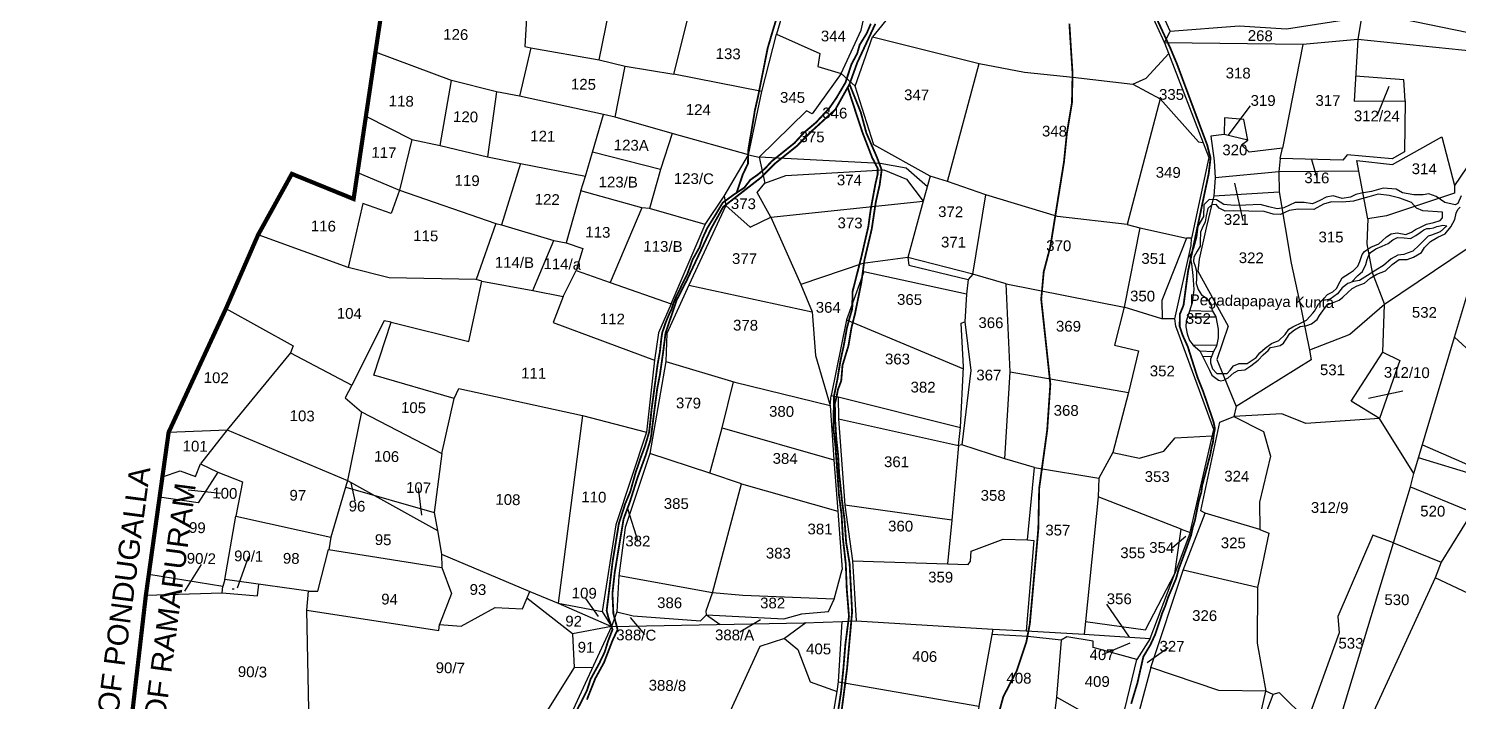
# Model space of a CAD drawing. Header units: millimetres. Extents: x 357738 to 363635, y 1840548 to 1846702.
# Drawn here: x 359094 to 361475, y 1843385 to 1844505 of the extents above; entities that cross this region are included whole.
import ezdxf
from ezdxf.enums import TextEntityAlignment as Align

# ---------------------------------------------------------------- set-up
doc = ezdxf.new("R2010")
doc.units = ezdxf.units.MM
for name, color, linetype in [('BND', 6, 'Continuous'), ('Plot', 7, 'Continuous'), ('ROADS', 50, 'Continuous'), ('STREAM', 4, 'Continuous'), ('TEXT', 7, 'Continuous')]:
    doc.layers.add(name, color=color, linetype=linetype)
doc.styles.get("Standard").update_dxf_attribs({"font": 'arial.ttf'})

msp = doc.modelspace()

# ---------------------------------------------------------------- linework, layer by layer
at = {"layer": 'BND', "lineweight": 30, "const_width": 7}
msp.add_lwpolyline([(359697.4, 1844636.6), (359671.7, 1844466.2), (359635.3, 1844221.6), (359532.5, 1844263.4), (359476.2, 1844161.7), (359422.7, 1844039), (359327.3, 1843832.9), (359289.4, 1843561.5), (359249, 1843211.7), (358871.4, 1843229.3), (358828.6, 1842994.1), (358798.6, 1842992.1), (358682.5, 1842774.9), (358641.4, 1842775.5), (358604.6, 1842711.1), (358484.5, 1842636.9), (358450.2, 1842549.9), (358410.7, 1842465.3), (358143.9, 1842516.6), (358116, 1842350), (358145.3, 1842348.3), (358122, 1842134.2), (358015.7, 1842154.7), (357864.8, 1841874.7)], dxfattribs=at)
at = {"layer": 'Plot'}
for points in [[(360994.8, 1844500.9), (360891.9, 1844729.5)], [(359923.2, 1844594.5), (359926.1, 1844570.5), (359920.6, 1844475.6), (359930.6, 1844473.4), (360044, 1844453.4), (360083.4, 1844646.9)], [(360044, 1844453.4), (360087.7, 1844442.8), (360168.8, 1844429.7), (360201, 1844558.4), (360212.3, 1844616.8)], [(360921.5, 1844620.9), (360985.8, 1844481.8)], [(360447.3, 1844430.4), (360480.3, 1844502.7), (360494.9, 1844569.1), (360440.4, 1844582.9), (360359.8, 1844566.5), (360339.4, 1844496.4)], [(360586.2, 1844598.3), (360499.2, 1844491.5), (360677, 1844447.3), (360752.4, 1844432.8), (360832.8, 1844424.6), (360933.1, 1844412.6), (360955, 1844422.6), (360992.6, 1844464.1)], [(361318.7, 1844534.4), (361597.1, 1844477.3), (361588.8, 1844458.4)], [(360985.8, 1844481.8), (360994.8, 1844500.9), (361109.7, 1844510.1), (361189, 1844504.9), (361313.9, 1844524.3), (361307.7, 1844487)], [(360293.1, 1844295.1), (360314.9, 1844400.7), (360339.4, 1844496.4), (360411.8, 1844464.2), (360408.5, 1844442.5), (360447.3, 1844430.4), (360470.3, 1844409.8)], [(360595.6, 1844259.4), (360501.4, 1844311.6), (360470.3, 1844409.8), (360499.2, 1844491.5)], [(361831.2, 1844363), (361588.8, 1844458.4), (361307.7, 1844487), (361216.1, 1844479), (360985.8, 1844481.8), (361059.2, 1844290.5), (361030.6, 1844156.2), (361022.4, 1844156.3), (360981.3, 1844052.3), (360981.8, 1844021.8)], [(361307.7, 1844487), (361301.2, 1844384.7), (361386.6, 1844385), (361384.2, 1844420.3), (361303.9, 1844426.3)], [(360070.6, 1844358.1), (360051.5, 1844362.5), (359911.8, 1844393.1), (359873.2, 1844400.3), (359798.6, 1844419.1), (359671.7, 1844466.2)], [(359930.6, 1844473.4), (359911.8, 1844393.1)], [(361216.1, 1844479), (361182.2, 1844306.1)], [(360293.1, 1844295.1), (360165.8, 1844330.5), (360070.6, 1844357.9), (360087.7, 1844442.8)], [(360923.7, 1844179), (360807.2, 1844192.7), (360688, 1844228.5), (360624.2, 1844250.8), (360677, 1844447.3)], [(359779.3, 1844310.9), (359798.6, 1844419.1)], [(360314.9, 1844400.7), (360168.8, 1844429.7)], [(360447.3, 1844430.4), (360399, 1844363.6), (360389.2, 1844368.4), (360310.4, 1844291.3)], [(360933.1, 1844412.6), (360978.3, 1844388.4), (361042.1, 1844317), (361049.5, 1844315.6)], [(361831.2, 1844363), (361850.7, 1844378.1), (361782.5, 1844431.1), (361748.1, 1844395.7), (361673.9, 1844339.2), (361670.4, 1844326.3), (361632.8, 1844327.5), (361586.6, 1844362.7), (361509.6, 1844304.8), (361468.5, 1844244.2), (361468.5, 1844231.5), (361355.5, 1844193.3), (361324.3, 1844188.6), (361322.4, 1844147), (361331.5, 1844099.2), (361351.8, 1844046.1)], [(359873.2, 1844400.3), (359858.4, 1844291.8)], [(360978.3, 1844388.4), (360923.7, 1844179), (360944.6, 1844173.6), (361022.4, 1844156.3)], [(361358.9, 1844408.7), (361339.2, 1844359.8)], [(359655.9, 1844359.8), (359732.5, 1844320.6), (359779.3, 1844310.9), (359858.4, 1844291.8), (359913.2, 1844280.5), (360021.2, 1844259.7), (360033, 1844299.4), (360051.5, 1844362.5)], [(361091.7, 1844327.4), (361128.8, 1844376.9)], [(361386.6, 1844385), (361385.4, 1844300), (361364.7, 1844288.5), (361289.7, 1844295.1), (361282.6, 1844286), (361178.3, 1844289.2), (361176.2, 1844267.1)], [(361124.5, 1844319.3), (361117.9, 1844353.8), (361085.7, 1844356.9), (361085, 1844329.1)], [(359732.5, 1844320.6), (359711.8, 1844236.4)], [(360165.8, 1844330.5), (360146.5, 1844270.7), (360033, 1844299.4)], [(361178.3, 1844289.2), (361182.2, 1844306.1), (361126.5, 1844299.5), (361114, 1844311.6), (361124.5, 1844319.3), (361085, 1844329.1), (361062.8, 1844326.3), (361068.4, 1844284.9), (361070, 1844257.1)], [(361324.3, 1844188.6), (361305.6, 1844285.6), (361365.4, 1844279.2), (361447.6, 1844325), (361468.5, 1844244.2)], [(360164, 1844047), (360220.8, 1844178.9), (360252.3, 1844226.4), (360293.1, 1844295.1), (360310.4, 1844291.3), (360320.1, 1844248.1), (360354.8, 1844260.5), (360518.5, 1844270.3), (360555.9, 1844254.8), (360584, 1844217.8), (360558.4, 1844124.4), (360559.7, 1844111.1), (360658.7, 1844087.7), (360655.8, 1844062.9), (360653.1, 1844016.8), (360662.9, 1843935.7), (360648.3, 1843812.3), (360642.7, 1843811.2), (360645.7, 1843841), (360651, 1843942), (360646.9, 1844014.5), (360653.1, 1844016.8)], [(360590.8, 1844242), (360555.5, 1844273.1), (360512.3, 1844280.7), (360310.4, 1844291.3)], [(359913.2, 1844280.5), (359881.5, 1844178.3)], [(360146.5, 1844270.7), (360127.9, 1844205.6), (360115, 1844207), (360013.9, 1844235.1), (360021.2, 1844259.7)], [(361176.2, 1844267.1), (361070, 1844257.1), (361068, 1844226.6), (361176.3, 1844233.7)], [(361309, 1844268), (361176.2, 1844267.1), (361176.3, 1844233.7), (361196.5, 1844114.9), (361213.6, 1844035.2), (361227.1, 1843970)], [(361230.5, 1844287.6), (361239.3, 1844256.8)], [(359641.9, 1844265.9), (359711.8, 1844236.4), (359872.4, 1844180.8), (359881.5, 1844178.3), (359969, 1844152.5), (359989.5, 1844148.3), (360017.1, 1844139.3), (360006.1, 1844102.6), (360062.8, 1844082.7), (360164, 1844047), (360143.1, 1843998.5), (360136.4, 1843953.1), (360123.1, 1843833.1), (360072, 1843678.6), (360049.1, 1843534.7), (360064.5, 1843509.7), (360385.5, 1843515.6), (360449, 1843517.9)], [(360252.3, 1844226.4), (360255.2, 1844210.7), (360295.9, 1844174.7), (360330.3, 1844191.4), (360307.3, 1844232.6), (360320.1, 1844248.1)], [(360624.2, 1844250.8), (360595.6, 1844259.4), (360584, 1844217.8)], [(361102.2, 1844247.8), (361115.8, 1844186)], [(359711.8, 1844236.4), (359698.1, 1844197.3), (359650.6, 1844214.1), (359626.4, 1844107.6)], [(360013.9, 1844235.1), (359989.5, 1844148.3)], [(360666.7, 1844096.1), (360688, 1844228.5)], [(361068, 1844226.6), (361054.9, 1844173.6), (361043.2, 1844121.4), (361040.9, 1844101.3), (361091.6, 1844009.7), (361072.6, 1843954.2), (361104.8, 1843876.2)], [(360115, 1844207), (360062.8, 1844082.7)], [(360220.8, 1844178.9), (360127.9, 1844205.6)], [(360255.2, 1844210.7), (360193.3, 1844077.8), (360398.7, 1844033.4)], [(360330.3, 1844191.4), (360584, 1844217.8)], [(359872.4, 1844180.8), (359839.6, 1844087.6)], [(360330.3, 1844191.4), (360380.3, 1844079.3)], [(360944.6, 1844173.6), (360918.6, 1844041.3)], [(361400.7, 1843764.3), (361468.7, 1843991.4), (361518.4, 1844158.1), (361609.7, 1844114.4), (361658.8, 1844088.5), (361687.8, 1844029.4), (361730.1, 1844038.7), (361970.9, 1844193.3), (362030.2, 1844133.5), (361804.6, 1843961.6), (361730.1, 1844038.7)], [(359697.8, 1844016.6), (359827.4, 1843984.1), (359849, 1844084.9), (359839.6, 1844087.6), (359694.5, 1844090.4), (359626.4, 1844107.6), (359476.2, 1844161.7)], [(359849, 1844084.9), (359933.8, 1844069.4), (359969, 1844152.5)], [(361003, 1844022.1), (361029.8, 1844144.3), (361030.6, 1844156.2)], [(361518.4, 1844158.1), (361351.8, 1844046.1), (361294, 1843995.9), (361227.1, 1843970), (361229.9, 1843953.9), (361104.8, 1843876.2), (361101, 1843859.5)], [(360558.4, 1844124.4), (360483.3, 1844113.9), (360380.3, 1844079.3), (360398.7, 1844033.4), (360404.2, 1843961.1), (360428.7, 1843877.8), (360430.6, 1843894.5)], [(360666.7, 1844096.1), (360558.4, 1844124.4)], [(359933.8, 1844069.4), (359984.4, 1844059.4), (360006.1, 1844102.6)], [(360655.8, 1844062.9), (360484.7, 1844100), (360456, 1844020.3), (360650.9, 1843938.6)], [(361609.7, 1844114.4), (361601.7, 1844083.7), (361630.7, 1844056.7), (361593.1, 1844008), (361544.9, 1843921.5), (361468.7, 1843991.4)], [(360193.3, 1844077.8), (360156.9, 1843997.5), (360155.3, 1843951.1), (360270, 1843916.7), (360428.7, 1843877.8)], [(360728.5, 1843933.7), (360721.9, 1844080.4), (360666.7, 1844096.1), (360658.7, 1844087.7)], [(360721.9, 1844080.4), (360918.6, 1844041.3)], [(359984.4, 1844059.4), (359967.8, 1844016.1), (360136.4, 1843953.1)], [(359422.7, 1844039), (359534.7, 1843977.2), (359530.5, 1843965.5), (359424.5, 1843837.1)], [(361028.3, 1843666.2), (361067.5, 1843837.8), (361004.5, 1844010), (361003, 1844022.1), (360981.1, 1844021.7), (360918.6, 1844041.3), (360902.1, 1843978.1), (360942.3, 1843968.7), (360925.6, 1843899.3), (360899.6, 1843799.4), (360876.4, 1843756.3)], [(361349.2, 1843966.7), (361351.8, 1844046.1)], [(359782, 1843797.5), (359802.5, 1843889.1), (359669, 1843927.9), (359697.8, 1844016.6), (359686.3, 1844018.9), (359632.2, 1843911.7)], [(360456, 1844020.3), (360430.6, 1843894.5), (360442.4, 1843892), (360645.7, 1843841)], [(359530.5, 1843965.5), (359632.2, 1843911.7), (359621, 1843890.3), (359648.7, 1843866.8), (359625.3, 1843752.4)], [(361343.8, 1843856.2), (361296.6, 1843884.9), (361349.2, 1843966.7), (361377.4, 1843952.7), (361343.8, 1843856.2)], [(360155.3, 1843951.1), (360128.6, 1843797.6), (360087.5, 1843674.1), (360076.8, 1843593.6), (360073.9, 1843534.1), (360064.5, 1843509.7)], [(360720, 1843788.9), (360728.5, 1843933.7), (360925.6, 1843899.3)], [(360228.7, 1843765), (360249.2, 1843840.2), (360268, 1843917.2)], [(359802.5, 1843889.1), (359810.5, 1843905.8), (360016.5, 1843861.2), (359975.7, 1843548.5)], [(360442.4, 1843892), (360442.5, 1843855.5), (360642.7, 1843811.2)], [(361325.1, 1843889.6), (361382.6, 1843901.9)], [(359648.7, 1843866.8), (359782, 1843797.5), (359769.2, 1843699.5)], [(360428.7, 1843877.8), (360435.1, 1843787.1), (360441.8, 1843701.5), (360449.1, 1843604.6)], [(361395.2, 1843742.3), (361400.7, 1843764.3), (361343.8, 1843856.2), (361221, 1843847.4), (361181.2, 1843863.8), (361101, 1843859.5)], [(360016.5, 1843861.2), (360123.1, 1843833.1)], [(360249.2, 1843840.2), (360435.1, 1843787.1)], [(360442.5, 1843855.5), (360453.3, 1843711.8), (360465.9, 1843619.1), (360471.9, 1843519)], [(360963.1, 1843441.2), (361016.5, 1843603.4), (361053.3, 1843698), (361046.2, 1843702.1), (361077.9, 1843850.1), (361101, 1843859.5), (361150.2, 1843834.2), (361161.9, 1843793.2)], [(359327.3, 1843832.9), (359424.5, 1843837.1), (359380.4, 1843780.5)], [(359424.5, 1843837.1), (359625.3, 1843752.4), (359597.5, 1843658.3)], [(360899.6, 1843799.4), (360943.9, 1843789.6), (360984.6, 1843801.3), (361003.2, 1843823.7), (361065, 1843826.9)], [(360232.8, 1843565.8), (360281.2, 1843747), (360228.7, 1843765), (360128.6, 1843797.6)], [(360642.7, 1843811.2), (360631.5, 1843686.4), (360453.3, 1843711.8)], [(360465.9, 1843619.1), (360624.3, 1843614), (360658.7, 1843613), (360662.7, 1843618.2), (360663.7, 1843634.8), (360716.8, 1843655.2), (360757.4, 1843654), (360769.1, 1843774.5), (360720, 1843788.9), (360648.3, 1843812.3)], [(361161.9, 1843793.2), (361143.8, 1843716.4), (361144.5, 1843670.8), (361053.3, 1843698)], [(361699.1, 1843694.5), (361612.9, 1843708.9), (361503.5, 1843761.8), (361408.5, 1843790.2)], [(361415.1, 1843812.2), (361480.4, 1843783.6), (361623.7, 1843718.3), (361707.5, 1843746.3), (361782.1, 1843755.3)], [(359316.9, 1843758.7), (359346.6, 1843769), (359372.3, 1843759.3), (359380.4, 1843780.5), (359409.4, 1843766.4), (359376.4, 1843715.7), (359312.2, 1843724.7)], [(359409.4, 1843766.4), (359450.3, 1843750.4), (359439.3, 1843693)], [(360769.1, 1843774.5), (360876.4, 1843756.3), (360875, 1843725.2), (360853.8, 1843517.6), (360851.9, 1843496.8)], [(359625.3, 1843752.4), (359775.2, 1843669.5), (359781.5, 1843630.1), (359782.1, 1843607.7)], [(359638, 1843718.9), (359631.5, 1843749)], [(360281.2, 1843747), (360441.8, 1843701.5)], [(359360, 1843737.1), (359414.3, 1843731.6)], [(359622.1, 1843741.7), (359769.2, 1843699.5), (359775.2, 1843669.5)], [(359748.7, 1843695), (359743.5, 1843740.7)], [(360853.8, 1843517.6), (360954, 1843504.1), (361002.9, 1843597.9), (361013.6, 1843671.4), (360875, 1843725.2)], [(361366.8, 1843648.7), (361395.2, 1843742.3), (361498, 1843699.7), (361625.2, 1843617)], [(360091.3, 1843706.1), (360108.6, 1843651.8)], [(361498, 1843699.7), (361446.1, 1843616.7)], [(359421.1, 1843587.7), (359439.3, 1843693), (359597.5, 1843658.3), (359594.2, 1843637.4)], [(360631.5, 1843686.4), (360624.3, 1843614)], [(361013.6, 1843671.4), (361028.3, 1843666.2), (361002.9, 1843597.9)], [(360757.4, 1843654), (360767.9, 1843652.7), (360755.2, 1843502)], [(361021, 1843659.3), (360999.2, 1843640.3)], [(361144.5, 1843670.8), (361159.1, 1843665), (361140.3, 1843574.7), (361016.5, 1843603.4)], [(361366.8, 1843648.7), (361332.3, 1843661.5), (361274.2, 1843526), (361276.6, 1843498.8), (361223.9, 1843352.9)], [(361266.4, 1843317.6), (361366.8, 1843648.7), (361446.1, 1843616.7), (361436.1, 1843590.6)], [(361694.6, 1843023.8), (361772.1, 1843659.4), (361714.7, 1843661.3), (361625.2, 1843617), (361558.1, 1843533.2), (361436.1, 1843590.6), (361302, 1843298.3)], [(359441.8, 1843574), (359460.6, 1843626.7)], [(359560.3, 1843568.4), (359575.8, 1843568.4), (359593.5, 1843637.5), (359782.1, 1843607.7), (359798.3, 1843564.4), (359778.5, 1843512.7)], [(359781.5, 1843630.1), (359928.8, 1843567.6)], [(359354.5, 1843568.1), (359382, 1843612.8)], [(360435.8, 1843555.1), (360449.1, 1843604.6)], [(359289.4, 1843561.5), (359416.6, 1843565.6), (359417.4, 1843575.9)], [(359562, 1843315.9), (359557.4, 1843536.5), (359560.3, 1843568.4), (359421.1, 1843587.7), (359417.4, 1843575.9), (359294.2, 1843596.1)], [(359416.6, 1843565.6), (359475.1, 1843560.6), (359477.7, 1843579.9)], [(360073.9, 1843534.1), (360101.1, 1843527), (360213.2, 1843519), (360222.9, 1843528.9), (360222.6, 1843535.8), (360232.8, 1843565.8), (360076.8, 1843593.6)], [(360962, 1843489.7), (361002.9, 1843597.9)], [(359436.7, 1843571.7), (359433.1, 1843571.7)], [(359557.4, 1843536.5), (359777.2, 1843502.9), (359778.5, 1843512.7), (359814.5, 1843510.2), (359870.8, 1843541.2), (359916.3, 1843539), (359928.8, 1843567.6), (359975.7, 1843548.5), (360064.5, 1843509.7), (359999.7, 1843497.2), (359924, 1843556.7)], [(360021.5, 1843556.1), (360042.7, 1843526.1)], [(360222.9, 1843528.9), (360351.9, 1843522.3), (360381.6, 1843530.5), (360426.3, 1843534.4), (360435.8, 1843555.1), (360283.2, 1843561.3), (360232.8, 1843565.8)], [(361140.3, 1843574.7), (361140, 1843481.5), (361154.5, 1843401.6)], [(359975.7, 1843548.5), (360049.1, 1843534.7)], [(360222.9, 1843528.9), (360245.6, 1843513)], [(360927.2, 1843491.9), (360889.4, 1843546.9)], [(360064.5, 1843509.7), (359917.3, 1843189.7), (359779.6, 1842924.2)], [(360096, 1843524.7), (360119.5, 1843496.4)], [(360313, 1843520.4), (360278.4, 1843500.2)], [(360388.3, 1843515.7), (360352.7, 1843489.4), (360374.9, 1843471), (360395.3, 1843417.1), (360440.5, 1843401)], [(360442.9, 1843417.1), (360449, 1843517.9), (360471.9, 1843519), (360699.9, 1843505.3), (360676.6, 1843376.9)], [(360699.9, 1843505.3), (360755.2, 1843502), (360851.9, 1843496.8), (360962, 1843489.7), (360939.4, 1843454.3), (360866.7, 1843474.6), (360866.9, 1843485.3), (360823.1, 1843492.2), (360813.3, 1843486.9), (360757.9, 1843492.9), (360758.4, 1843501.9)], [(359999.7, 1843497.2), (360002.8, 1843441.3), (360033.2, 1843441.7)], [(360352.7, 1843489.4), (360311.7, 1843476), (360244.3, 1843328.4), (360412.2, 1843263.5)], [(360757.9, 1843492.9), (360698.3, 1843496.4)], [(360813.3, 1843486.9), (360806, 1843391.6)], [(360928, 1843481.8), (360881.7, 1843462.5)], [(360956.8, 1843449.3), (360991.9, 1843474.3)], [(360002.8, 1843441.3), (359882.3, 1843248.4)], [(360911.6, 1843339.8), (360939.4, 1843454.3)], [(361125.1, 1843271.9), (361154.5, 1843401.6), (361076.3, 1843402.9), (360963.1, 1843441.2), (360928.7, 1843312.3)], [(360412.2, 1843263.5), (360429.1, 1843332), (360440.5, 1843401), (360442.9, 1843417.1), (360676.6, 1843376.9), (360672.3, 1843341.7), (360652, 1843249.1), (360658.9, 1843236.6), (360649.8, 1843194), (360661.5, 1843192.1), (360649.7, 1843150)], [(360759.3, 1842825.4), (360767.8, 1842916.1), (360817.4, 1843065.2), (360842.1, 1843143.5), (360911.6, 1843339.8), (360850.3, 1843366.9), (360806, 1843391.6), (360796.4, 1843314.7), (360793.2, 1843307.9), (360782.5, 1843275.5), (360827.8, 1843259.6), (360850.3, 1843366.9)], [(361140.4, 1843206.5), (361167.1, 1843247.7), (361137, 1843286.1), (361147.9, 1843347), (361166.5, 1843396.3), (361154.5, 1843401.6)], [(361166.7, 1843397), (361176.7, 1843399.7), (361223.9, 1843352.9), (361220.2, 1843318.3), (361266.4, 1843317.6)]]:
    msp.add_lwpolyline(points, dxfattribs=at)
at = {"layer": 'ROADS', "color": 40, "const_width": 3}
for points in [[(360292.5, 1844303.3), (360299.6, 1844345.6), (360302.8, 1844364.9), (360303, 1844367), (360303, 1844367), (360308.6, 1844391.6), (360318.1, 1844439.1), (360324.8, 1844472.8), (360333.2, 1844501.5), (360350.1, 1844557)], [(360496.6, 1844513.5), (360489.6, 1844497.2), (360478, 1844478.4), (360473.9, 1844463.9), (360464.6, 1844446.6), (360454.2, 1844415.2), (360439, 1844389.5), (360427.4, 1844372.9), (360405.5, 1844349.2), (360385.5, 1844332.3), (360369.4, 1844314.8), (360346.1, 1844296.1), (360331.4, 1844284.3), (360320.6, 1844272.5), (360309, 1844262.6), (360295.9, 1844253.4), (360286, 1844240.5), (360268.3, 1844228.8), (360249.8, 1844215.2), (360242, 1844202.1), (360236.8, 1844193.4), (360224.3, 1844173.3), (360216.5, 1844156.4), (360211.3, 1844141.1), (360199.8, 1844120.7), (360194.6, 1844106.3), (360191.1, 1844096.9), (360185, 1844084.5), (360178.2, 1844070.6), (360172.1, 1844058.3), (360167.7, 1844047.5), (360164.6, 1844037.9), (360161.5, 1844031.5), (360155.1, 1844016.3), (360150.8, 1844003.4), (360149.1, 1843998.4), (360147.9, 1843990.1), (360146.6, 1843978.6), (360145.2, 1843966.3), (360141.4, 1843945.4), (360139, 1843927.1), (360137.1, 1843912.9), (360134.5, 1843893.5), (360131.5, 1843871.6), (360129.9, 1843855.8), (360128.5, 1843843.1), (360127.5, 1843833.5), (360123.5, 1843819.9), (360120.4, 1843809.6), (360114.4, 1843793.6), (360105, 1843766.2), (360096, 1843734), (360087.6, 1843714), (360076.9, 1843680.5), (360071.6, 1843647.9), (360066.6, 1843617.6), (360061.9, 1843578.6), (360058.5, 1843550.7), (360056.7, 1843536.1), (360059.3, 1843525.2), (360066.5, 1843504.5), (360058.8, 1843484.6), (360053.5, 1843467.1), (360044.5, 1843448.3), (360030.2, 1843422.2), (360023.5, 1843402), (360014.1, 1843383.5), (360007.4, 1843370.6)], [(360023.8, 1843387.7), (360037.7, 1843422.8), (360052.3, 1843449.5), (360066.3, 1843485.8), (360074.9, 1843504.3), (360067.9, 1843531), (360066.3, 1843564.5), (360070.1, 1843599.4), (360070.1, 1843599.4), (360078.4, 1843649.6), (360084.8, 1843688.3), (360095.6, 1843717.7), (360108.1, 1843757.4), (360121.8, 1843795.1), (360129.4, 1843819.4), (360129.4, 1843819.4), (360131.2, 1843829.3), (360132.1, 1843837.6), (360132.1, 1843837.6), (360134.9, 1843859.5), (360134.9, 1843859.5), (360137.8, 1843882.1), (360140.9, 1843905.7), (360140.9, 1843905.7), (360145.3, 1843928.5), (360150.3, 1843963.1), (360153.2, 1843985.7), (360154.7, 1843998.1), (360163, 1844022.8), (360173.1, 1844052.8), (360190.4, 1844086.7), (360190.4, 1844086.7), (360210, 1844128.3), (360210, 1844128.3), (360231.1, 1844173.2), (360231.1, 1844173.2), (360250.7, 1844208.3), (360250.7, 1844208.3), (360280.5, 1844231.5), (360314.2, 1844257.7), (360336.9, 1844280.6), (360374, 1844310.3), (360398.1, 1844334.6), (360437.4, 1844370.5), (360461.1, 1844412.9), (360474.1, 1844449), (360504.1, 1844513.3)], [(360827.2, 1844513.7), (360830.3, 1844464.7), (360832.5, 1844431), (360831.5, 1844382), (360823.1, 1844331.5), (360818.2, 1844283.3), (360807.8, 1844218.8), (360795.6, 1844142.6), (360784.5, 1844100.5), (360780.3, 1844054.5), (360785.6, 1844005.4), (360790.6, 1843959.2), (360795.5, 1843913.2), (360790.3, 1843836.8), (360783.2, 1843785.2), (360776.9, 1843739.2), (360775.5, 1843672), (360771.5, 1843626.5), (360765.6, 1843560.8), (360761.3, 1843513.7), (360755.6, 1843484), (360739.5, 1843435.6), (360717.2, 1843392.6), (360702.4, 1843338.6)], [(360971.1, 1844525.2), (360981, 1844503.9), (360995.6, 1844472.2), (361006.8, 1844445.4), (361018, 1844415.2), (361034.4, 1844371.2), (361051.6, 1844325.2), (361056.7, 1844311.6), (361060.4, 1844296.8), (361062.3, 1844290.4), (361061.2, 1844280.6), (361059.1, 1844263.1), (361052.6, 1844232.5), (361046.2, 1844202), (361042.2, 1844183.2), (361036.7, 1844156.8), (361030.6, 1844128), (361025, 1844102.2), (361021.6, 1844077), (361017.3, 1844044.5), (361011.3, 1844030.1), (361011, 1844018.8), (361010.8, 1844009.8), (361015.5, 1843995.3), (361024.4, 1843975.6), (361028.6, 1843962.2), (361040.3, 1843925.3), (361050.4, 1843899.8), (361061.5, 1843867.2), (361065.1, 1843856.7), (361067.2, 1843850.5), (361069, 1843842), (361069.3, 1843837.7), (361067.7, 1843829.5), (361066.3, 1843816.6), (361063.9, 1843807.5), (361062, 1843796.6)], [(360461.1, 1844412.9), (360480, 1844365.4), (360489.1, 1844331.6), (360489.1, 1844331.6), (360506.3, 1844292.2), (360514.7, 1844270.1), (360511.3, 1844245.2), (360511.3, 1844245.2), (360504.8, 1844216.3), (360498.1, 1844171.6), (360485.9, 1844119.7), (360480.7, 1844081.8), (360480.7, 1844081.8), (360472.8, 1844043), (360470.1, 1844029.8), (360464.5, 1844007.8), (360461.3, 1843989), (360459.3, 1843977.1), (360449.4, 1843944.5), (360447.3, 1843918.6), (360441.8, 1843904.2), (360439.5, 1843891.7)], [(360435.3, 1843893.5), (360437.9, 1843906.1), (360440.8, 1843920.5), (360446, 1843952.1), (360449.6, 1843968.9), (360451.5, 1843977.3), (360456.7, 1844006.4), (360461.7, 1844025.4), (360465.6, 1844038.3), (360466.2, 1844067.5), (360470.8, 1844085.7), (360480.3, 1844122.8), (360487.8, 1844155.5), (360492.4, 1844175.4), (360496.5, 1844205), (360504.3, 1844247.1), (360507.9, 1844262.6), (360508.1, 1844272.7), (360498.7, 1844290.8), (360487, 1844321.2), (360482.2, 1844333.6), (360471.9, 1844365), (360462.2, 1844394.7), (360458.1, 1844407.5)], [(360273.2, 1844232), (360283.6, 1844263.1), (360292, 1844280.2), (360292.5, 1844303.3), (360292.5, 1844303.3)], [(360435.3, 1843893.5), (360434.2, 1843840.2), (360437.5, 1843811.5), (360440.9, 1843765.3), (360443.6, 1843727.8), (360447.8, 1843696.4), (360450.2, 1843655.1), (360454.9, 1843613.6), (360456.5, 1843571.9), (360460.2, 1843526.5), (360454.2, 1843479.8), (360450.8, 1843438.4), (360447, 1843400.4), (360438.6, 1843346.3)], [(360447.1, 1843362.8), (360452.3, 1843402.6), (360457, 1843439), (360460.9, 1843483.2), (360463.1, 1843507.6), (360465.4, 1843533.8), (360463.4, 1843572.8), (360461.2, 1843614.7), (360455.5, 1843649.7), (360452.7, 1843688.1), (360448.4, 1843720.7), (360446.3, 1843741.2), (360443.9, 1843763.7), (360442.1, 1843795.3), (360439.2, 1843821.9), (360437.2, 1843852.5), (360436.7, 1843880.8), (360439.6, 1843892.6)], [(361062, 1843796.6), (361057.1, 1843777.6), (361052.5, 1843759.9), (361048.2, 1843743.6), (361047, 1843733.5), (361043, 1843719.8), (361040.2, 1843706.1), (361036.2, 1843685.8), (361032.6, 1843674.3), (361030.1, 1843662.1), (361023.1, 1843642.5), (361017.9, 1843628.4), (361009.4, 1843605.5), (361004.9, 1843589.3), (360997, 1843570.7), (360991.4, 1843557.5), (360986.5, 1843542.8), (360981.9, 1843532), (360970.3, 1843496.7), (360962.1, 1843478.8), (360950.4, 1843459.2), (360940.5, 1843415.4), (360930.1, 1843380.8)]]:
    msp.add_lwpolyline(points, dxfattribs=at)
at = {"layer": 'STREAM', "color": 4}
for points in [[(361479.5, 1844227.1), (361473.9, 1844214.1), (361469.4, 1844211.9), (361452.4, 1844215.9), (361437.8, 1844225.8), (361425.7, 1844230.1), (361416.1, 1844228.4), (361400.9, 1844228.7), (361382.1, 1844231.7), (361371.3, 1844237.9), (361349.8, 1844239.8), (361330.3, 1844234.3), (361313.4, 1844231.1), (361304.1, 1844229.3), (361295.4, 1844224.6), (361281.2, 1844222.6), (361266.7, 1844227), (361254.7, 1844224.8), (361244.1, 1844218.8), (361232, 1844213.6), (361218.3, 1844215.5), (361203.1, 1844215.8), (361184.5, 1844206.8), (361173.3, 1844205.2), (361159.4, 1844208.8), (361144.9, 1844212.6), (361120.9, 1844211.5), (361101.5, 1844210.6), (361084.5, 1844212.3), (361072.4, 1844220.3), (361059.8, 1844220.6), (361051.1, 1844212), (361050.7, 1844192.7), (361041.2, 1844176.5), (361039.1, 1844157.9), (361034.1, 1844139.7), (361027.7, 1844126.5), (361030.7, 1844113.4), (361032.8, 1844094.1), (361034.7, 1844071), (361031.7, 1844048.4), (361024.9, 1844028.1), (361021.5, 1844018.1), (361021.3, 1844008.9), (361023.2, 1843996.9), (361027.2, 1843985.7), (361033.5, 1843978.2), (361044.5, 1843968.6), (361050.6, 1843956.2), (361060.3, 1843936.3), (361064.3, 1843928), (361071.1, 1843923.1), (361075.3, 1843920), (361079.3, 1843918.5), (361084.3, 1843919.6), (361091.6, 1843923.5), (361101.2, 1843932.2), (361108.5, 1843935.9), (361119.5, 1843936.8), (361129.2, 1843943.5), (361141.4, 1843953.1), (361149.9, 1843962.2), (361158, 1843969.4), (361162, 1843974.1), (361168.3, 1843975.3), (361178.1, 1843977.4), (361183.5, 1843981.6), (361188, 1843988.1), (361194.4, 1843997.3), (361202.2, 1844003.8), (361211.3, 1844009), (361222.7, 1844010.8), (361230.3, 1844013.6), (361239.6, 1844021), (361243.9, 1844027.6), (361256.6, 1844045.4), (361261.1, 1844047.1), (361268.1, 1844049.7), (361276.3, 1844052.8), (361282.3, 1844058.3), (361291, 1844066), (361298.3, 1844072.7), (361306.5, 1844076.9), (361318.6, 1844081.5), (361328.2, 1844089.7), (361338.9, 1844096.5), (361353.4, 1844101.8), (361364.9, 1844112.5), (361376.1, 1844120.9), (361389.5, 1844120.7), (361400.5, 1844124.8), (361413.7, 1844132.2), (361418.7, 1844140.9), (361428.7, 1844150.8), (361440.5, 1844157.8), (361452.9, 1844163.6), (361462.5, 1844175.4), (361468.8, 1844187.2), (361471.1, 1844197.7), (361473.9, 1844204.3), (361478, 1844208.2)], [(361448.3, 1844199.8), (361415.8, 1844201.9), (361405.4, 1844206.3), (361397, 1844215.8), (361377.4, 1844223), (361359.7, 1844227.3), (361341.3, 1844229.7), (361326, 1844225.3), (361313.9, 1844221.9), (361300.6, 1844218.1), (361281.5, 1844216.4), (361263.7, 1844216.7), (361250.5, 1844213.2), (361234.5, 1844203.9), (361208.2, 1844204.4), (361193.2, 1844202.2), (361178.5, 1844196), (361166.3, 1844196.3), (361151.8, 1844200.9), (361100.4, 1844201.9), (361086.4, 1844201.5), (361076.9, 1844206.5), (361071.8, 1844212.5), (361064.3, 1844211.6), (361057.5, 1844205.8), (361055, 1844193.3), (361053.1, 1844183.4), (361048.3, 1844173), (361045.3, 1844166.4), (361045, 1844150.8), (361044.9, 1844142.9), (361040, 1844134.6), (361034.3, 1844124.9), (361034.1, 1844117.3), (361036.4, 1844109.7), (361038.9, 1844101.4), (361038.7, 1844089.3), (361038.5, 1844080.8), (361041.7, 1844070.9), (361047.1, 1844062.1), (361054.9, 1844056.9), (361062.6, 1844046.7), (361064.7, 1844035.9), (361071, 1844025.2), (361075.1, 1844004.7), (361074.8, 1843990.3), (361072.2, 1843976.3), (361067.3, 1843967.8), (361064.3, 1843960.1), (361062.3, 1843955), (361062.1, 1843948.5), (361065.8, 1843938.7), (361072.6, 1843930.9), (361082.3, 1843930.7), (361089.9, 1843930.7), (361095.1, 1843936.5), (361100.4, 1843943.5), (361110.2, 1843947.3), (361114.7, 1843947.6), (361123.5, 1843947.5), (361138, 1843957.5), (361144.3, 1843965.5), (361153.3, 1843973.2), (361163.6, 1843980.7), (361175.9, 1843985.7), (361186.3, 1843995.8), (361192.8, 1844004.6), (361199.1, 1844008.8), (361215.5, 1844016.5), (361221.8, 1844019.5), (361232.5, 1844031.4), (361235.3, 1844034.5), (361242.1, 1844046.2), (361250.9, 1844056), (361256.9, 1844062.6), (361265.9, 1844067), (361272.2, 1844072.3), (361278.1, 1844084), (361281.6, 1844090.3), (361293.5, 1844098.1), (361300.2, 1844102.4), (361307.4, 1844109.8), (361311.1, 1844117.6), (361315, 1844129.4), (361318.8, 1844134.3), (361324.2, 1844137.9), (361329.3, 1844141.2), (361342.5, 1844147), (361347.8, 1844151.8), (361355.2, 1844158.6), (361363.2, 1844163.3), (361372.9, 1844165.3), (361387.6, 1844162.7), (361396.9, 1844166.3), (361403.7, 1844171), (361413.2, 1844175.4), (361421.8, 1844179.5), (361434.2, 1844182.2), (361444.6, 1844185.9), (361448.4, 1844190.2), (361448.5, 1844194.6), (361448.3, 1844199.8)], [(361455.7, 1844177), (361444.6, 1844166.8), (361430.3, 1844161.4), (361424.9, 1844159.4), (361417.6, 1844152.4), (361409.7, 1844144.9), (361399.4, 1844134.9), (361389.5, 1844131.3), (361384.2, 1844129.3), (361374.2, 1844128), (361362.8, 1844121.7), (361350.4, 1844110.8), (361337.6, 1844102.9), (361323.4, 1844094.2), (361310.2, 1844086), (361300.3, 1844084.3), (361290.8, 1844080.6), (361281.4, 1844073.4), (361273.8, 1844063.7), (361261.3, 1844054.8), (361253.5, 1844053), (361248.8, 1844053.6)], [(361365.9, 1844153.4), (361373.8, 1844157.4), (361384.6, 1844157.1), (361395.2, 1844155.7), (361404, 1844160.5), (361411.3, 1844165.8), (361417.7, 1844170), (361422.3, 1844172.4), (361427.2, 1844172.3), (361433.3, 1844173.3), (361439.1, 1844175.9), (361444.5, 1844176.8), (361449.2, 1844177.9), (361455.7, 1844177)], [(361297.2, 1844083.1), (361307.4, 1844094.2), (361315.5, 1844100.7), (361321.1, 1844112.7), (361323, 1844120.7), (361326, 1844128), (361328.7, 1844132.2), (361337.6, 1844138.7), (361348.3, 1844142.8), (361358.1, 1844147.7), (361365.9, 1844153.4)], [(361027.5, 1844036), (361065.3, 1844034.9)], [(361023.9, 1844025.1), (361071, 1844025.2)], [(361033.5, 1843978.2), (361072.6, 1843978.7)], [(361044.5, 1843968.6), (361067.3, 1843967.8)], [(361048.9, 1843959.6), (361064.3, 1843959.3)]]:
    msp.add_lwpolyline(points, dxfattribs=at)

# ---------------------------------------------------------------- texts
at = {"layer": 'Plot'}
for s, height, rotation, p in [('126', 17.89, 358.8198, (359805.5, 1844495.7)), ('344', 17.89, 359.5048, (360434.2, 1844492.9)), ('268', 17.89, 358.8198, (361145.1, 1844493.6)), ('133', 17.89, 358.8198, (360259.1, 1844463.5)), ('318', 17.89, 359.5048, (361108.3, 1844431.3)), ('125', 17.89, 358.8198, (360018.1, 1844412.7)), ('118', 17.89, 358.8198, (359714.7, 1844384.6)), ('345', 17.89, 359.5048, (360366.2, 1844390.7)), ('347', 17.89, 359.5048, (360572.8, 1844395)), ('335', 17.89, 359.5048, (360997.3, 1844395.7)), ('319', 17.89, 359.5048, (361149.8, 1844385.6)), ('317', 17.89, 359.5048, (361257.8, 1844385.6)), ('120', 17.89, 358.8198, (359821.8, 1844358.5)), ('124', 17.89, 358.8198, (360209.3, 1844370.4)), ('346', 17.89, 359.5048, (360436.6, 1844364.8)), ('312/24', 17.89, 359.5048, (361339.2, 1844359.8)), ('348', 17.89, 359.5048, (360802.4, 1844334.6)), ('121', 17.89, 358.8198, (359950.4, 1844326.3)), ('123A', 17.89, 358.8198, (360097.7, 1844311.2)), ('375', 17.89, 359.5048, (360398.7, 1844325.1)), ('117', 17.89, 358.8198, (359685.8, 1844298.9)), ('320', 17.89, 359.5048, (361102.8, 1844303.3)), ('349', 17.89, 359.5048, (360991.8, 1844265.9)), ('314', 17.89, 359.5048, (361418.1, 1844271.8)), ('119', 17.89, 358.8198, (359824.4, 1844252.4)), ('123/B', 17.89, 359.5048, (360076, 1844249.8)), ('123/C', 17.89, 359.5048, (360201.9, 1844255.5)), ('374', 17.89, 359.5048, (360460.9, 1844253.1)), ('316', 17.89, 359.5048, (361239.3, 1844256.8)), ('122', 17.89, 358.8198, (359957.8, 1844220.9)), ('373', 17.89, 359.5048, (360284.4, 1844213.7)), ('372', 17.89, 359.5048, (360629.5, 1844200.3)), ('321', 17.89, 359.5048, (361105.3, 1844187.4)), ('116', 17.89, 358.8198, (359585.1, 1844176.5)), ('113', 17.89, 358.8198, (360042.1, 1844166.3)), ('373', 17.89, 359.5048, (360462, 1844181.7)), ('115', 17.89, 358.8198, (359755.5, 1844160.3)), ('113/B', 17.89, 359.5048, (360150.5, 1844142.6)), ('371', 17.89, 359.5048, (360634.3, 1844149.7)), ('370', 17.89, 359.5048, (360809.5, 1844143.8)), ('315', 17.89, 359.5048, (361262.9, 1844158.2)), ('114/B', 17.89, 359.5048, (359903.1, 1844115.8)), ('377', 17.89, 359.5048, (360286.3, 1844122.2)), ('351', 17.89, 359.5048, (360967.9, 1844122.4)), ('322', 17.89, 359.5048, (361130.1, 1844123.6)), ('114/a', 17.89, 358.8198, (359982.8, 1844113.3)), ('365', 17.89, 359.5048, (360561.1, 1844054.1)), ('350', 17.89, 359.5048, (360949.1, 1844059.9)), ('Pegadapapaya Kunta', 17.893, 358.8198, (361147.8, 1844051.5)), ('104', 17.89, 358.8198, (359628.2, 1844031)), ('112', 17.89, 358.8198, (360066.3, 1844021.9)), ('364', 17.89, 359.5048, (360425.7, 1844041)), ('352', 17.89, 359.5048, (361042, 1844022.5)), ('532', 17.89, 359.5048, (361418.4, 1844032.7)), ('378', 17.89, 359.5048, (360288, 1844011.3)), ('366', 17.89, 359.5048, (360696.6, 1844015.5)), ('369', 17.89, 359.5048, (360825.7, 1844009.6)), ('363', 17.89, 359.5048, (360541, 1843955)), ('102', 17.89, 358.8198, (359406.6, 1843923.9)), ('111', 17.89, 358.8198, (359935.1, 1843931.3)), ('367', 17.89, 359.5048, (360693.1, 1843928.3)), ('352', 17.89, 359.5048, (360982, 1843935.1)), ('531', 17.89, 359.5048, (361265.3, 1843937)), ('312/10', 17.89, 359.5048, (361389.1, 1843932.5)), ('382', 17.89, 359.5048, (360583.6, 1843908.1)), ('379', 17.89, 359.5048, (360192.9, 1843881.7)), ('103', 17.89, 358.8198, (359549.7, 1843860.3)), ('105', 17.89, 358.8198, (359735.1, 1843874)), ('380', 17.89, 359.5048, (360348, 1843867.7)), ('368', 17.89, 359.5048, (360821.9, 1843869.4)), ('101', 17.89, 358.8198, (359371.5, 1843809.8)), ('106', 17.89, 358.8198, (359690.3, 1843792.8)), ('384', 17.89, 359.5048, (360353.9, 1843789.3)), ('361', 17.89, 359.5048, (360539.4, 1843783.8)), ('353', 17.89, 359.5048, (360973.5, 1843759.2)), ('324', 17.89, 359.5048, (361106, 1843759.8)), ('107', 17.89, 358.8198, (359743.5, 1843740.7)), ('100', 17.89, 358.8198, (359420.9, 1843731.4)), ('97', 17.89, 358.8198, (359542.4, 1843727.9)), ('96', 17.89, 358.8198, (359641, 1843709.9)), ('108', 17.89, 358.8198, (359892.3, 1843720.9)), ('110', 17.89, 358.8198, (360035.4, 1843725.1)), ('385', 17.89, 359.5048, (360172.7, 1843714.2)), ('358', 17.89, 359.5048, (360700.3, 1843727.8)), ('312/9', 17.89, 359.5048, (361260.6, 1843707.5)), ('520', 17.89, 359.5048, (361432.3, 1843701.6)), ('99', 17.89, 358.8198, (359375.1, 1843674.1)), ('381', 17.89, 359.5048, (360412, 1843671.8)), ('360', 17.89, 359.5048, (360546.2, 1843676.7)), ('357', 17.89, 359.5048, (360808, 1843670)), ('95', 17.89, 358.8198, (359684.5, 1843654)), ('382', 17.89, 359.5048, (360108.6, 1843651.8)), ('354', 17.89, 359.5048, (360981, 1843641)), ('325', 17.89, 359.5048, (361100.2, 1843648.7)), ('90/2', 17.89, 358.8198, (359381.8, 1843622.7)), ('90/1', 17.89, 358.8198, (359460.6, 1843626.7)), ('98', 17.89, 358.8198, (359531.5, 1843622.9)), ('383', 17.89, 359.5048, (360342.6, 1843631.6)), ('355', 17.89, 359.5048, (360932.8, 1843632.2)), ('359', 17.89, 359.5048, (360612.9, 1843591.7)), ('93', 17.89, 358.8198, (359842.4, 1843571)), ('94', 17.89, 358.8198, (359695.2, 1843554.9)), ('109', 17.89, 358.8198, (360019.4, 1843565.1)), ('386', 17.89, 359.5048, (360161.6, 1843549)), ('382', 17.89, 359.5048, (360333.1, 1843548.6)), ('356', 17.89, 359.5048, (360910.3, 1843555.6)), ('530', 17.89, 359.5048, (361372.6, 1843554.1)), ('326', 17.89, 359.5048, (361052.5, 1843527.6)), ('92', 17.89, 358.8198, (360001.7, 1843518.3)), ('388/C', 17.89, 359.5048, (360106, 1843495.3)), ('388/A', 17.89, 359.5048, (360269.8, 1843495.3)), ('91', 17.89, 358.8198, (360022.3, 1843474.8)), ('405', 17.89, 359.5048, (360409.7, 1843472.1)), ('327', 17.89, 359.5048, (360998.1, 1843476.5)), ('533', 17.89, 359.5048, (361296.1, 1843481.6)), ('406', 17.89, 359.5048, (360586.3, 1843459.5)), ('407', 17.89, 359.5048, (360881.7, 1843462.5)), ('90/3', 17.89, 358.8198, (359466.9, 1843433.9)), ('90/7', 17.89, 358.8198, (359796.3, 1843440.5)), ('388/8', 17.89, 358.8198, (360157.9, 1843411.2)), ('408', 17.89, 359.5048, (360743.3, 1843423.4)), ('409', 17.89, 359.5048, (360873.6, 1843417.9))]:
    msp.add_text(s, height=height, rotation=rotation, dxfattribs=at).set_placement(p, align=Align.MIDDLE_CENTER)
at = {"layer": 'TEXT', "color": 6}
for s, p in [('V.B. OF PONDUGALLA', (359229.3, 1843256.2)), ('V.B. OF RAMAPURAM', (359307.2, 1843245))]:
    msp.add_text(s, height=35, rotation=82.5368, dxfattribs=at).set_placement(p)

doc.saveas('drawing.dxf')
